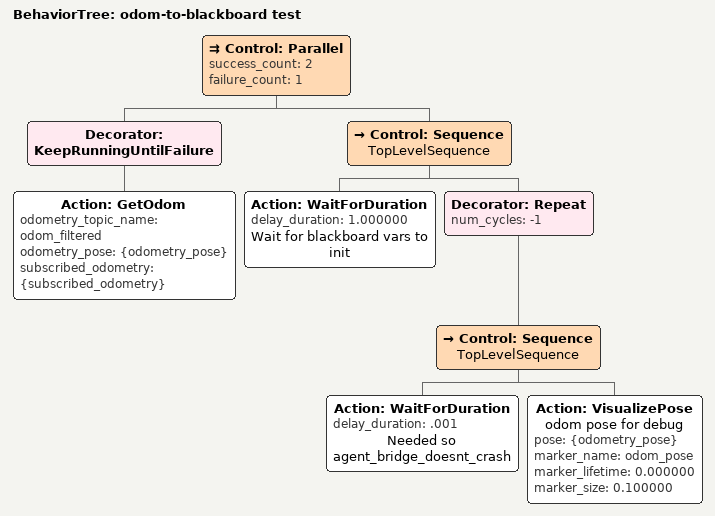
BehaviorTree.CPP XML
<?xml version='1.0' encoding='utf-8'?>
<root BTCPP_format="4" main_tree_to_execute="odom-to-blackboard test">
  <BehaviorTree ID="odom-to-blackboard test" _description="Unknown">
    <Control ID="Parallel" success_count="2" failure_count="1">
      <Decorator ID="KeepRunningUntilFailure">
        <Action ID="GetOdom" odometry_topic_name="odom_filtered" odometry_pose="{odometry_pose}" subscribed_odometry="{subscribed_odometry}"/>
      </Decorator>
      <Control ID="Sequence" name="TopLevelSequence">
        <Action ID="WaitForDuration" delay_duration="1.000000" name="Wait for blackboard vars to init"/>
        <Decorator ID="Repeat" num_cycles="-1">
          <Control ID="Sequence" name="TopLevelSequence">
            <Action ID="WaitForDuration" delay_duration=".001" name="Needed so agent_bridge_doesnt_crash"/>
            <Action ID="VisualizePose" name="odom pose for debug" pose="{odometry_pose}" marker_name="odom_pose" marker_lifetime="0.000000" marker_size="0.100000"/>
          </Control>
        </Decorator>
      </Control>
    </Control>
  </BehaviorTree>
</root>
